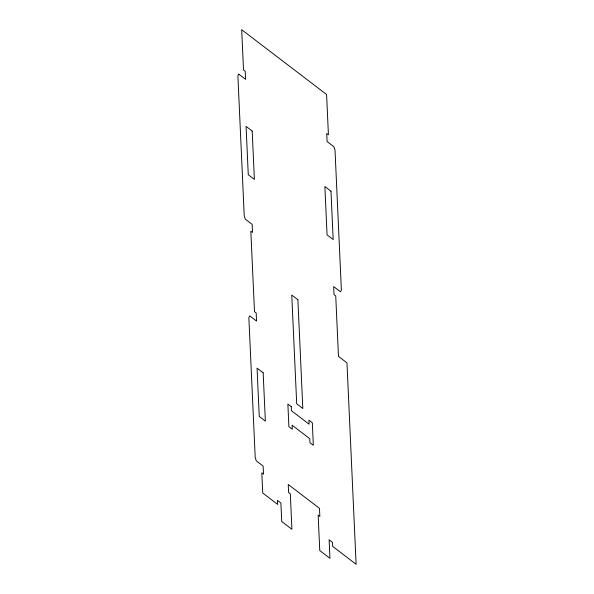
<?xml version="1.0" encoding="UTF-8"?>
<svg xmlns="http://www.w3.org/2000/svg" width="594" height="594" viewBox="0 0 594 594"><rect width="100%" height="100%" fill="white"/><g stroke="black" fill="none" stroke-linecap="round" stroke-linejoin="round"><path stroke-width="0.89" d="M238.788 74.153L237.882 75.794L244.245 216.001L245.374 219.193L252.168 224.376L252.532 232.432L250.831 231.14L254.492 311.716L256.192 313.008L256.556 321.072L249.762 315.882L248.856 317.523L255.22 457.729L256.348 460.922L263.142 466.104L263.506 474.161L261.813 472.869L262.726 493.013L277.665 504.417L277.487 500.386L280.88 502.977L281.727 521.51L291.914 529.291L290.303 493.837L288.602 492.537L288.238 484.481L319.483 508.33L319.847 516.386L318.154 515.095L319.758 550.549L329.952 558.323L329.106 539.79L332.506 542.381L332.685 546.413L356.118 564.3L346.97 362.86L338.483 356.378L335.736 295.946L334.043 294.654L333.672 286.598L340.466 291.78L341.379 290.139L335.009 149.94L333.88 146.74L327.086 141.558L326.722 133.502L328.423 134.793L326.589 94.505L241.684 29.7L243.518 69.988L245.218 71.287L245.582 79.344L238.788 74.153M252.19 131.059L246.079 126.388L248.27 174.733L254.388 179.403L252.19 131.059M330.984 191.201L324.866 186.531L327.064 234.875L333.175 239.545L330.984 191.201M297.884 299.718L291.765 295.055L296.703 403.831L302.821 408.494L297.884 299.718M263.164 372.787L257.053 368.117L259.251 416.461L265.362 421.131L263.164 372.787M291.26 406.675L287.867 404.083L288.892 426.641L292.285 429.232L292.107 425.207L309.764 438.684L309.949 442.716L313.342 445.307L312.318 422.75L308.925 420.151L309.103 424.183L291.446 410.706L291.26 406.675"/></g></svg>
